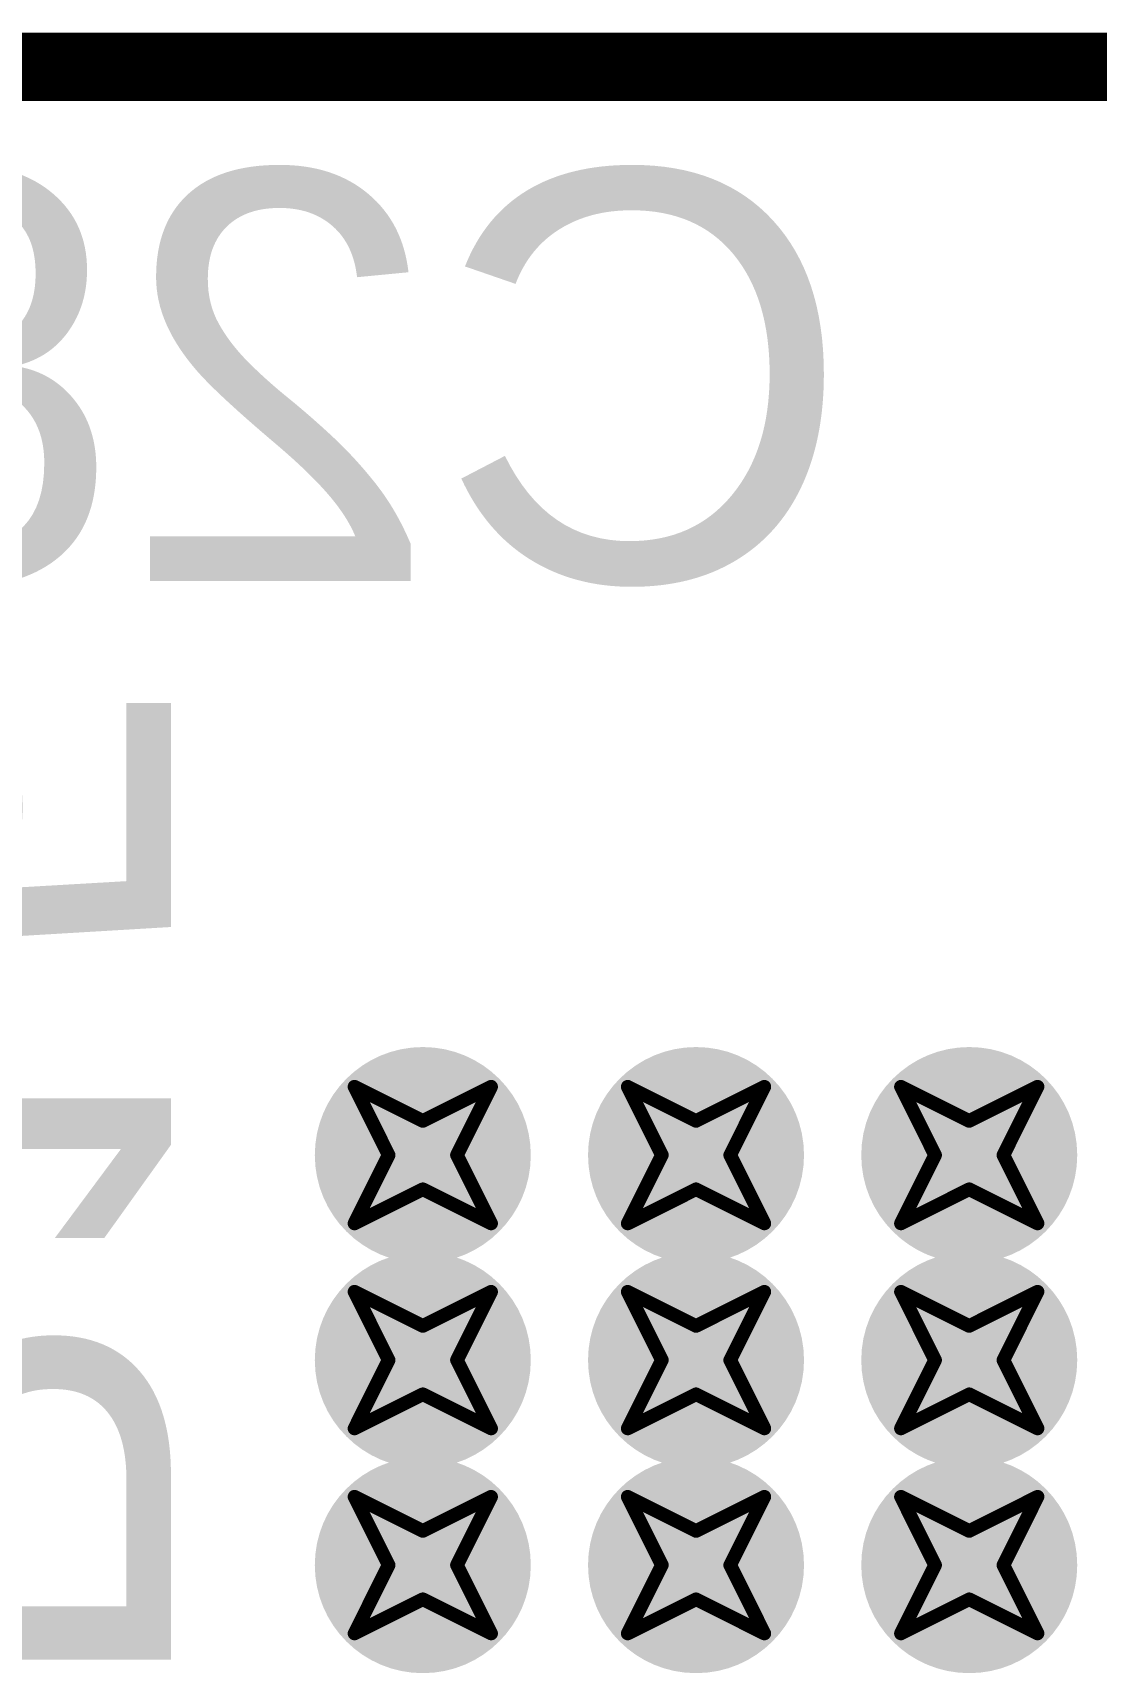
# Model space of a CAD drawing. Header units: inches. Extents: x -11 to 1110, y -7 to 455.
# Drawn here: x 620.95 to 624.91, y 15.65 to 21.75 of the extents above; entities that cross this region are included whole.
import ezdxf

# ---------------------------------------------------------------- set-up
doc = ezdxf.new("R2010")
doc.units = ezdxf.units.IN
for name, color, linetype in [('Bottom Layer', 5, 'Continuous'), ('Bottom Overlay', 54, 'Continuous'), ('Bottom Solder', 6, 'Continuous'), ('Drill Drawing', 1, 'Continuous'), ('Top Layer', 1, 'Continuous'), ('Top Solder', 216, 'Continuous'), ('Via Holes', 16, 'Continuous')]:
    doc.layers.add(name, color=color, linetype=linetype)
doc.styles.add('Arial', font='', dxfattribs={"height": 0.2})
doc.styles.get('Arial').set_extended_font_data('Arial')

# ---------------------------------------------------------------- blocks, each defined once
blk = doc.blocks.new('BCIH1367_2R2M_B_234')
at = {"layer": 'Bottom Overlay'}
blk.add_lwpolyline([(-6.7, -6.3, 0.254, 0.254, 0), (6.7, -6.3, 0.254, 0.254, 0)], format="xyseb", dxfattribs=at)

msp = doc.modelspace()

# ---------------------------------------------------------------- hatches: boundary and pattern name
at = {"layer": 'Bottom Layer'}
h = msp.add_hatch(color=5, dxfattribs=at)
edge = h.paths.add_edge_path()
edge.add_arc((622.4016, 17.5768), 0.3, 0, 360)
h = msp.add_hatch(color=5, dxfattribs=at)
edge = h.paths.add_edge_path()
edge.add_arc((623.4176, 17.5768), 0.3, 0, 360)
h = msp.add_hatch(color=5, dxfattribs=at)
edge = h.paths.add_edge_path()
edge.add_arc((624.4336, 17.5768), 0.3, 0, 360)
h = msp.add_hatch(color=5, dxfattribs=at)
edge = h.paths.add_edge_path()
edge.add_arc((622.4016, 16.8148), 0.3, 0, 360)
h = msp.add_hatch(color=5, dxfattribs=at)
edge = h.paths.add_edge_path()
edge.add_arc((623.4176, 16.8148), 0.3, 0, 360)
h = msp.add_hatch(color=5, dxfattribs=at)
edge = h.paths.add_edge_path()
edge.add_arc((624.4336, 16.8148), 0.3, 0, 360)
h = msp.add_hatch(color=5, dxfattribs=at)
edge = h.paths.add_edge_path()
edge.add_arc((622.4016, 16.0528), 0.3, 0, 360)
h = msp.add_hatch(color=5, dxfattribs=at)
edge = h.paths.add_edge_path()
edge.add_arc((623.4176, 16.0528), 0.3, 0, 360)
h = msp.add_hatch(color=5, dxfattribs=at)
edge = h.paths.add_edge_path()
edge.add_arc((624.4336, 16.0528), 0.3, 0, 360)
at = {"layer": 'Bottom Solder'}
h = msp.add_hatch(color=6, dxfattribs=at)
edge = h.paths.add_edge_path()
edge.add_arc((622.4016, 17.5768), 0.4016, 0, 360)
h = msp.add_hatch(color=6, dxfattribs=at)
edge = h.paths.add_edge_path()
edge.add_arc((623.4176, 17.5768), 0.4016, 0, 360)
h = msp.add_hatch(color=6, dxfattribs=at)
edge = h.paths.add_edge_path()
edge.add_arc((624.4336, 17.5768), 0.4016, 0, 360)
h = msp.add_hatch(color=6, dxfattribs=at)
edge = h.paths.add_edge_path()
edge.add_arc((622.4016, 16.8148), 0.4016, 0, 360)
h = msp.add_hatch(color=6, dxfattribs=at)
edge = h.paths.add_edge_path()
edge.add_arc((623.4176, 16.8148), 0.4016, 0, 360)
h = msp.add_hatch(color=6, dxfattribs=at)
edge = h.paths.add_edge_path()
edge.add_arc((624.4336, 16.8148), 0.4016, 0, 360)
h = msp.add_hatch(color=6, dxfattribs=at)
edge = h.paths.add_edge_path()
edge.add_arc((622.4016, 16.0528), 0.4016, 0, 360)
h = msp.add_hatch(color=6, dxfattribs=at)
edge = h.paths.add_edge_path()
edge.add_arc((623.4176, 16.0528), 0.4016, 0, 360)
h = msp.add_hatch(color=6, dxfattribs=at)
edge = h.paths.add_edge_path()
edge.add_arc((624.4336, 16.0528), 0.4016, 0, 360)
at = {"layer": 'Top Layer'}
h = msp.add_hatch(color=1, dxfattribs=at)
edge = h.paths.add_edge_path()
edge.add_arc((622.4016, 17.5768), 0.3, 0, 360)
h = msp.add_hatch(color=1, dxfattribs=at)
edge = h.paths.add_edge_path()
edge.add_arc((623.4176, 17.5768), 0.3, 0, 360)
h = msp.add_hatch(color=1, dxfattribs=at)
edge = h.paths.add_edge_path()
edge.add_arc((624.4336, 17.5768), 0.3, 0, 360)
h = msp.add_hatch(color=1, dxfattribs=at)
edge = h.paths.add_edge_path()
edge.add_arc((622.4016, 16.8148), 0.3, 0, 360)
h = msp.add_hatch(color=1, dxfattribs=at)
edge = h.paths.add_edge_path()
edge.add_arc((623.4176, 16.8148), 0.3, 0, 360)
h = msp.add_hatch(color=1, dxfattribs=at)
edge = h.paths.add_edge_path()
edge.add_arc((624.4336, 16.8148), 0.3, 0, 360)
h = msp.add_hatch(color=1, dxfattribs=at)
edge = h.paths.add_edge_path()
edge.add_arc((622.4016, 16.0528), 0.3, 0, 360)
h = msp.add_hatch(color=1, dxfattribs=at)
edge = h.paths.add_edge_path()
edge.add_arc((623.4176, 16.0528), 0.3, 0, 360)
h = msp.add_hatch(color=1, dxfattribs=at)
edge = h.paths.add_edge_path()
edge.add_arc((624.4336, 16.0528), 0.3, 0, 360)
at = {"layer": 'Top Solder'}
h = msp.add_hatch(color=216, dxfattribs=at)
edge = h.paths.add_edge_path()
edge.add_arc((622.4016, 17.5768), 0.4016, 0, 360)
h = msp.add_hatch(color=216, dxfattribs=at)
edge = h.paths.add_edge_path()
edge.add_arc((623.4176, 17.5768), 0.4016, 0, 360)
h = msp.add_hatch(color=216, dxfattribs=at)
edge = h.paths.add_edge_path()
edge.add_arc((624.4336, 17.5768), 0.4016, 0, 360)
h = msp.add_hatch(color=216, dxfattribs=at)
edge = h.paths.add_edge_path()
edge.add_arc((622.4016, 16.8148), 0.4016, 0, 360)
h = msp.add_hatch(color=216, dxfattribs=at)
edge = h.paths.add_edge_path()
edge.add_arc((623.4176, 16.8148), 0.4016, 0, 360)
h = msp.add_hatch(color=216, dxfattribs=at)
edge = h.paths.add_edge_path()
edge.add_arc((624.4336, 16.8148), 0.4016, 0, 360)
h = msp.add_hatch(color=216, dxfattribs=at)
edge = h.paths.add_edge_path()
edge.add_arc((622.4016, 16.0528), 0.4016, 0, 360)
h = msp.add_hatch(color=216, dxfattribs=at)
edge = h.paths.add_edge_path()
edge.add_arc((623.4176, 16.0528), 0.4016, 0, 360)
h = msp.add_hatch(color=216, dxfattribs=at)
edge = h.paths.add_edge_path()
edge.add_arc((624.4336, 16.0528), 0.4016, 0, 360)
at = {"layer": 'Via Holes'}
h = msp.add_hatch(color=7, dxfattribs=at)
edge = h.paths.add_edge_path()
edge.add_arc((622.4016, 17.5768), 0.15, 0, 360)
h = msp.add_hatch(color=7, dxfattribs=at)
edge = h.paths.add_edge_path()
edge.add_arc((623.4176, 17.5768), 0.15, 0, 360)
h = msp.add_hatch(color=7, dxfattribs=at)
edge = h.paths.add_edge_path()
edge.add_arc((624.4336, 17.5768), 0.15, 0, 360)
h = msp.add_hatch(color=7, dxfattribs=at)
edge = h.paths.add_edge_path()
edge.add_arc((622.4016, 16.8148), 0.15, 0, 360)
h = msp.add_hatch(color=7, dxfattribs=at)
edge = h.paths.add_edge_path()
edge.add_arc((623.4176, 16.8148), 0.15, 0, 360)
h = msp.add_hatch(color=7, dxfattribs=at)
edge = h.paths.add_edge_path()
edge.add_arc((624.4336, 16.8148), 0.15, 0, 360)
h = msp.add_hatch(color=7, dxfattribs=at)
edge = h.paths.add_edge_path()
edge.add_arc((622.4016, 16.0528), 0.15, 0, 360)
h = msp.add_hatch(color=7, dxfattribs=at)
edge = h.paths.add_edge_path()
edge.add_arc((623.4176, 16.0528), 0.15, 0, 360)
h = msp.add_hatch(color=7, dxfattribs=at)
edge = h.paths.add_edge_path()
edge.add_arc((624.4336, 16.0528), 0.15, 0, 360)

# ---------------------------------------------------------------- linework, layer by layer
at = {"layer": 'Drill Drawing'}
for points in [[(622.1476, 17.8308, 0.0508, 0.0508, 0), (622.4016, 17.7038, 0.0508, 0.0508, 0)], [(622.1476, 17.8308, 0.0508, 0.0508, 0), (622.2746, 17.5768, 0.0508, 0.0508, 0)], [(622.4016, 17.7038, 0.0508, 0.0508, 0), (622.6556, 17.8308, 0.0508, 0.0508, 0)], [(622.5286, 17.5768, 0.0508, 0.0508, 0), (622.6556, 17.8308, 0.0508, 0.0508, 0)], [(623.1636, 17.8308, 0.0508, 0.0508, 0), (623.4176, 17.7038, 0.0508, 0.0508, 0)], [(623.1636, 17.8308, 0.0508, 0.0508, 0), (623.2906, 17.5768, 0.0508, 0.0508, 0)], [(623.4176, 17.7038, 0.0508, 0.0508, 0), (623.6716, 17.8308, 0.0508, 0.0508, 0)], [(623.5446, 17.5768, 0.0508, 0.0508, 0), (623.6716, 17.8308, 0.0508, 0.0508, 0)], [(624.1796, 17.8308, 0.0508, 0.0508, 0), (624.4336, 17.7038, 0.0508, 0.0508, 0)], [(624.1796, 17.8308, 0.0508, 0.0508, 0), (624.3066, 17.5768, 0.0508, 0.0508, 0)], [(624.4336, 17.7038, 0.0508, 0.0508, 0), (624.6876, 17.8308, 0.0508, 0.0508, 0)], [(624.5606, 17.5768, 0.0508, 0.0508, 0), (624.6876, 17.8308, 0.0508, 0.0508, 0)], [(622.1476, 17.3228, 0.0508, 0.0508, 0), (622.2746, 17.5768, 0.0508, 0.0508, 0)], [(622.5286, 17.5768, 0.0508, 0.0508, 0), (622.6556, 17.3228, 0.0508, 0.0508, 0)], [(623.1636, 17.3228, 0.0508, 0.0508, 0), (623.2906, 17.5768, 0.0508, 0.0508, 0)], [(623.5446, 17.5768, 0.0508, 0.0508, 0), (623.6716, 17.3228, 0.0508, 0.0508, 0)], [(624.1796, 17.3228, 0.0508, 0.0508, 0), (624.3066, 17.5768, 0.0508, 0.0508, 0)], [(624.5606, 17.5768, 0.0508, 0.0508, 0), (624.6876, 17.3228, 0.0508, 0.0508, 0)], [(622.1476, 17.3228, 0.0508, 0.0508, 0), (622.4016, 17.4498, 0.0508, 0.0508, 0)], [(622.4016, 17.4498, 0.0508, 0.0508, 0), (622.6556, 17.3228, 0.0508, 0.0508, 0)], [(623.1636, 17.3228, 0.0508, 0.0508, 0), (623.4176, 17.4498, 0.0508, 0.0508, 0)], [(623.4176, 17.4498, 0.0508, 0.0508, 0), (623.6716, 17.3228, 0.0508, 0.0508, 0)], [(624.1796, 17.3228, 0.0508, 0.0508, 0), (624.4336, 17.4498, 0.0508, 0.0508, 0)], [(624.4336, 17.4498, 0.0508, 0.0508, 0), (624.6876, 17.3228, 0.0508, 0.0508, 0)], [(622.1476, 17.0688, 0.0508, 0.0508, 0), (622.4016, 16.9418, 0.0508, 0.0508, 0)], [(622.1476, 17.0688, 0.0508, 0.0508, 0), (622.2746, 16.8148, 0.0508, 0.0508, 0)], [(622.4016, 16.9418, 0.0508, 0.0508, 0), (622.6556, 17.0688, 0.0508, 0.0508, 0)], [(622.5286, 16.8148, 0.0508, 0.0508, 0), (622.6556, 17.0688, 0.0508, 0.0508, 0)], [(623.1636, 17.0688, 0.0508, 0.0508, 0), (623.4176, 16.9418, 0.0508, 0.0508, 0)], [(623.1636, 17.0688, 0.0508, 0.0508, 0), (623.2906, 16.8148, 0.0508, 0.0508, 0)], [(623.4176, 16.9418, 0.0508, 0.0508, 0), (623.6716, 17.0688, 0.0508, 0.0508, 0)], [(623.5446, 16.8148, 0.0508, 0.0508, 0), (623.6716, 17.0688, 0.0508, 0.0508, 0)], [(624.1796, 17.0688, 0.0508, 0.0508, 0), (624.4336, 16.9418, 0.0508, 0.0508, 0)], [(624.1796, 17.0688, 0.0508, 0.0508, 0), (624.3066, 16.8148, 0.0508, 0.0508, 0)], [(624.4336, 16.9418, 0.0508, 0.0508, 0), (624.6876, 17.0688, 0.0508, 0.0508, 0)], [(624.5606, 16.8148, 0.0508, 0.0508, 0), (624.6876, 17.0688, 0.0508, 0.0508, 0)], [(622.1476, 16.5608, 0.0508, 0.0508, 0), (622.2746, 16.8148, 0.0508, 0.0508, 0)], [(622.5286, 16.8148, 0.0508, 0.0508, 0), (622.6556, 16.5608, 0.0508, 0.0508, 0)], [(623.1636, 16.5608, 0.0508, 0.0508, 0), (623.2906, 16.8148, 0.0508, 0.0508, 0)], [(623.5446, 16.8148, 0.0508, 0.0508, 0), (623.6716, 16.5608, 0.0508, 0.0508, 0)], [(624.1796, 16.5608, 0.0508, 0.0508, 0), (624.3066, 16.8148, 0.0508, 0.0508, 0)], [(624.5606, 16.8148, 0.0508, 0.0508, 0), (624.6876, 16.5608, 0.0508, 0.0508, 0)], [(622.1476, 16.5608, 0.0508, 0.0508, 0), (622.4016, 16.6878, 0.0508, 0.0508, 0)], [(622.4016, 16.6878, 0.0508, 0.0508, 0), (622.6556, 16.5608, 0.0508, 0.0508, 0)], [(623.1636, 16.5608, 0.0508, 0.0508, 0), (623.4176, 16.6878, 0.0508, 0.0508, 0)], [(623.4176, 16.6878, 0.0508, 0.0508, 0), (623.6716, 16.5608, 0.0508, 0.0508, 0)], [(624.1796, 16.5608, 0.0508, 0.0508, 0), (624.4336, 16.6878, 0.0508, 0.0508, 0)], [(624.4336, 16.6878, 0.0508, 0.0508, 0), (624.6876, 16.5608, 0.0508, 0.0508, 0)], [(622.1476, 16.3068, 0.0508, 0.0508, 0), (622.4016, 16.1798, 0.0508, 0.0508, 0)], [(622.1476, 16.3068, 0.0508, 0.0508, 0), (622.2746, 16.0528, 0.0508, 0.0508, 0)], [(622.4016, 16.1798, 0.0508, 0.0508, 0), (622.6556, 16.3068, 0.0508, 0.0508, 0)], [(622.5286, 16.0528, 0.0508, 0.0508, 0), (622.6556, 16.3068, 0.0508, 0.0508, 0)], [(623.1636, 16.3068, 0.0508, 0.0508, 0), (623.4176, 16.1798, 0.0508, 0.0508, 0)], [(623.1636, 16.3068, 0.0508, 0.0508, 0), (623.2906, 16.0528, 0.0508, 0.0508, 0)], [(623.4176, 16.1798, 0.0508, 0.0508, 0), (623.6716, 16.3068, 0.0508, 0.0508, 0)], [(623.5446, 16.0528, 0.0508, 0.0508, 0), (623.6716, 16.3068, 0.0508, 0.0508, 0)], [(624.1796, 16.3068, 0.0508, 0.0508, 0), (624.4336, 16.1798, 0.0508, 0.0508, 0)], [(624.1796, 16.3068, 0.0508, 0.0508, 0), (624.3066, 16.0528, 0.0508, 0.0508, 0)], [(624.4336, 16.1798, 0.0508, 0.0508, 0), (624.6876, 16.3068, 0.0508, 0.0508, 0)], [(624.5606, 16.0528, 0.0508, 0.0508, 0), (624.6876, 16.3068, 0.0508, 0.0508, 0)], [(622.1476, 15.7988, 0.0508, 0.0508, 0), (622.2746, 16.0528, 0.0508, 0.0508, 0)], [(622.5286, 16.0528, 0.0508, 0.0508, 0), (622.6556, 15.7988, 0.0508, 0.0508, 0)], [(623.1636, 15.7988, 0.0508, 0.0508, 0), (623.2906, 16.0528, 0.0508, 0.0508, 0)], [(623.5446, 16.0528, 0.0508, 0.0508, 0), (623.6716, 15.7988, 0.0508, 0.0508, 0)], [(624.1796, 15.7988, 0.0508, 0.0508, 0), (624.3066, 16.0528, 0.0508, 0.0508, 0)], [(624.5606, 16.0528, 0.0508, 0.0508, 0), (624.6876, 15.7988, 0.0508, 0.0508, 0)], [(622.1476, 15.7988, 0.0508, 0.0508, 0), (622.4016, 15.9258, 0.0508, 0.0508, 0)], [(622.4016, 15.9258, 0.0508, 0.0508, 0), (622.6556, 15.7988, 0.0508, 0.0508, 0)], [(623.1636, 15.7988, 0.0508, 0.0508, 0), (623.4176, 15.9258, 0.0508, 0.0508, 0)], [(623.4176, 15.9258, 0.0508, 0.0508, 0), (623.6716, 15.7988, 0.0508, 0.0508, 0)], [(624.1796, 15.7988, 0.0508, 0.0508, 0), (624.4336, 15.9258, 0.0508, 0.0508, 0)], [(624.4336, 15.9258, 0.0508, 0.0508, 0), (624.6876, 15.7988, 0.0508, 0.0508, 0)]]:
    msp.add_lwpolyline(points, format="xyseb", dxfattribs=at)
for points in [[(622.1349, 17.8308, 0.0254, 0.0254, 1), (622.1603, 17.8308, 0.0254, 0.0254, 1)], [(622.1349, 17.8308, 0.0254, 0.0254, 1), (622.1603, 17.8308, 0.0254, 0.0254, 1)], [(622.6429, 17.8308, 0.0254, 0.0254, 1), (622.6683, 17.8308, 0.0254, 0.0254, 1)], [(622.6429, 17.8308, 0.0254, 0.0254, 1), (622.6683, 17.8308, 0.0254, 0.0254, 1)], [(623.1509, 17.8308, 0.0254, 0.0254, 1), (623.1763, 17.8308, 0.0254, 0.0254, 1)], [(623.1509, 17.8308, 0.0254, 0.0254, 1), (623.1763, 17.8308, 0.0254, 0.0254, 1)], [(623.6589, 17.8308, 0.0254, 0.0254, 1), (623.6843, 17.8308, 0.0254, 0.0254, 1)], [(623.6589, 17.8308, 0.0254, 0.0254, 1), (623.6843, 17.8308, 0.0254, 0.0254, 1)], [(624.1669, 17.8308, 0.0254, 0.0254, 1), (624.1923, 17.8308, 0.0254, 0.0254, 1)], [(624.1669, 17.8308, 0.0254, 0.0254, 1), (624.1923, 17.8308, 0.0254, 0.0254, 1)], [(624.6749, 17.8308, 0.0254, 0.0254, 1), (624.7003, 17.8308, 0.0254, 0.0254, 1)], [(624.6749, 17.8308, 0.0254, 0.0254, 1), (624.7003, 17.8308, 0.0254, 0.0254, 1)], [(622.3889, 17.7038, 0.0254, 0.0254, 1), (622.4143, 17.7038, 0.0254, 0.0254, 1)], [(622.3889, 17.7038, 0.0254, 0.0254, 1), (622.4143, 17.7038, 0.0254, 0.0254, 1)], [(623.4049, 17.7038, 0.0254, 0.0254, 1), (623.4303, 17.7038, 0.0254, 0.0254, 1)], [(623.4049, 17.7038, 0.0254, 0.0254, 1), (623.4303, 17.7038, 0.0254, 0.0254, 1)], [(624.4209, 17.7038, 0.0254, 0.0254, 1), (624.4463, 17.7038, 0.0254, 0.0254, 1)], [(624.4209, 17.7038, 0.0254, 0.0254, 1), (624.4463, 17.7038, 0.0254, 0.0254, 1)], [(622.2619, 17.5768, 0.0254, 0.0254, 1), (622.2873, 17.5768, 0.0254, 0.0254, 1)], [(622.2619, 17.5768, 0.0254, 0.0254, 1), (622.2873, 17.5768, 0.0254, 0.0254, 1)], [(622.5159, 17.5768, 0.0254, 0.0254, 1), (622.5413, 17.5768, 0.0254, 0.0254, 1)], [(622.5159, 17.5768, 0.0254, 0.0254, 1), (622.5413, 17.5768, 0.0254, 0.0254, 1)], [(623.2779, 17.5768, 0.0254, 0.0254, 1), (623.3033, 17.5768, 0.0254, 0.0254, 1)], [(623.2779, 17.5768, 0.0254, 0.0254, 1), (623.3033, 17.5768, 0.0254, 0.0254, 1)], [(623.5319, 17.5768, 0.0254, 0.0254, 1), (623.5573, 17.5768, 0.0254, 0.0254, 1)], [(623.5319, 17.5768, 0.0254, 0.0254, 1), (623.5573, 17.5768, 0.0254, 0.0254, 1)], [(624.2939, 17.5768, 0.0254, 0.0254, 1), (624.3193, 17.5768, 0.0254, 0.0254, 1)], [(624.2939, 17.5768, 0.0254, 0.0254, 1), (624.3193, 17.5768, 0.0254, 0.0254, 1)], [(624.5479, 17.5768, 0.0254, 0.0254, 1), (624.5733, 17.5768, 0.0254, 0.0254, 1)], [(624.5479, 17.5768, 0.0254, 0.0254, 1), (624.5733, 17.5768, 0.0254, 0.0254, 1)], [(622.3889, 17.4498, 0.0254, 0.0254, 1), (622.4143, 17.4498, 0.0254, 0.0254, 1)], [(622.3889, 17.4498, 0.0254, 0.0254, 1), (622.4143, 17.4498, 0.0254, 0.0254, 1)], [(623.4049, 17.4498, 0.0254, 0.0254, 1), (623.4303, 17.4498, 0.0254, 0.0254, 1)], [(623.4049, 17.4498, 0.0254, 0.0254, 1), (623.4303, 17.4498, 0.0254, 0.0254, 1)], [(624.4209, 17.4498, 0.0254, 0.0254, 1), (624.4463, 17.4498, 0.0254, 0.0254, 1)], [(624.4209, 17.4498, 0.0254, 0.0254, 1), (624.4463, 17.4498, 0.0254, 0.0254, 1)], [(622.1349, 17.3228, 0.0254, 0.0254, 1), (622.1603, 17.3228, 0.0254, 0.0254, 1)], [(622.1349, 17.3228, 0.0254, 0.0254, 1), (622.1603, 17.3228, 0.0254, 0.0254, 1)], [(622.6429, 17.3228, 0.0254, 0.0254, 1), (622.6683, 17.3228, 0.0254, 0.0254, 1)], [(622.6429, 17.3228, 0.0254, 0.0254, 1), (622.6683, 17.3228, 0.0254, 0.0254, 1)], [(623.1509, 17.3228, 0.0254, 0.0254, 1), (623.1763, 17.3228, 0.0254, 0.0254, 1)], [(623.1509, 17.3228, 0.0254, 0.0254, 1), (623.1763, 17.3228, 0.0254, 0.0254, 1)], [(623.6589, 17.3228, 0.0254, 0.0254, 1), (623.6843, 17.3228, 0.0254, 0.0254, 1)], [(623.6589, 17.3228, 0.0254, 0.0254, 1), (623.6843, 17.3228, 0.0254, 0.0254, 1)], [(624.1669, 17.3228, 0.0254, 0.0254, 1), (624.1923, 17.3228, 0.0254, 0.0254, 1)], [(624.1669, 17.3228, 0.0254, 0.0254, 1), (624.1923, 17.3228, 0.0254, 0.0254, 1)], [(624.6749, 17.3228, 0.0254, 0.0254, 1), (624.7003, 17.3228, 0.0254, 0.0254, 1)], [(624.6749, 17.3228, 0.0254, 0.0254, 1), (624.7003, 17.3228, 0.0254, 0.0254, 1)], [(622.1349, 17.0688, 0.0254, 0.0254, 1), (622.1603, 17.0688, 0.0254, 0.0254, 1)], [(622.1349, 17.0688, 0.0254, 0.0254, 1), (622.1603, 17.0688, 0.0254, 0.0254, 1)], [(622.6429, 17.0688, 0.0254, 0.0254, 1), (622.6683, 17.0688, 0.0254, 0.0254, 1)], [(622.6429, 17.0688, 0.0254, 0.0254, 1), (622.6683, 17.0688, 0.0254, 0.0254, 1)], [(623.1509, 17.0688, 0.0254, 0.0254, 1), (623.1763, 17.0688, 0.0254, 0.0254, 1)], [(623.1509, 17.0688, 0.0254, 0.0254, 1), (623.1763, 17.0688, 0.0254, 0.0254, 1)], [(623.6589, 17.0688, 0.0254, 0.0254, 1), (623.6843, 17.0688, 0.0254, 0.0254, 1)], [(623.6589, 17.0688, 0.0254, 0.0254, 1), (623.6843, 17.0688, 0.0254, 0.0254, 1)], [(624.1669, 17.0688, 0.0254, 0.0254, 1), (624.1923, 17.0688, 0.0254, 0.0254, 1)], [(624.1669, 17.0688, 0.0254, 0.0254, 1), (624.1923, 17.0688, 0.0254, 0.0254, 1)], [(624.6749, 17.0688, 0.0254, 0.0254, 1), (624.7003, 17.0688, 0.0254, 0.0254, 1)], [(624.6749, 17.0688, 0.0254, 0.0254, 1), (624.7003, 17.0688, 0.0254, 0.0254, 1)], [(622.3889, 16.9418, 0.0254, 0.0254, 1), (622.4143, 16.9418, 0.0254, 0.0254, 1)], [(622.3889, 16.9418, 0.0254, 0.0254, 1), (622.4143, 16.9418, 0.0254, 0.0254, 1)], [(623.4049, 16.9418, 0.0254, 0.0254, 1), (623.4303, 16.9418, 0.0254, 0.0254, 1)], [(623.4049, 16.9418, 0.0254, 0.0254, 1), (623.4303, 16.9418, 0.0254, 0.0254, 1)], [(624.4209, 16.9418, 0.0254, 0.0254, 1), (624.4463, 16.9418, 0.0254, 0.0254, 1)], [(624.4209, 16.9418, 0.0254, 0.0254, 1), (624.4463, 16.9418, 0.0254, 0.0254, 1)], [(622.2619, 16.8148, 0.0254, 0.0254, 1), (622.2873, 16.8148, 0.0254, 0.0254, 1)], [(622.2619, 16.8148, 0.0254, 0.0254, 1), (622.2873, 16.8148, 0.0254, 0.0254, 1)], [(622.5159, 16.8148, 0.0254, 0.0254, 1), (622.5413, 16.8148, 0.0254, 0.0254, 1)], [(622.5159, 16.8148, 0.0254, 0.0254, 1), (622.5413, 16.8148, 0.0254, 0.0254, 1)], [(623.2779, 16.8148, 0.0254, 0.0254, 1), (623.3033, 16.8148, 0.0254, 0.0254, 1)], [(623.2779, 16.8148, 0.0254, 0.0254, 1), (623.3033, 16.8148, 0.0254, 0.0254, 1)], [(623.5319, 16.8148, 0.0254, 0.0254, 1), (623.5573, 16.8148, 0.0254, 0.0254, 1)], [(623.5319, 16.8148, 0.0254, 0.0254, 1), (623.5573, 16.8148, 0.0254, 0.0254, 1)], [(624.2939, 16.8148, 0.0254, 0.0254, 1), (624.3193, 16.8148, 0.0254, 0.0254, 1)], [(624.2939, 16.8148, 0.0254, 0.0254, 1), (624.3193, 16.8148, 0.0254, 0.0254, 1)], [(624.5479, 16.8148, 0.0254, 0.0254, 1), (624.5733, 16.8148, 0.0254, 0.0254, 1)], [(624.5479, 16.8148, 0.0254, 0.0254, 1), (624.5733, 16.8148, 0.0254, 0.0254, 1)], [(622.3889, 16.6878, 0.0254, 0.0254, 1), (622.4143, 16.6878, 0.0254, 0.0254, 1)], [(622.3889, 16.6878, 0.0254, 0.0254, 1), (622.4143, 16.6878, 0.0254, 0.0254, 1)], [(623.4049, 16.6878, 0.0254, 0.0254, 1), (623.4303, 16.6878, 0.0254, 0.0254, 1)], [(623.4049, 16.6878, 0.0254, 0.0254, 1), (623.4303, 16.6878, 0.0254, 0.0254, 1)], [(624.4209, 16.6878, 0.0254, 0.0254, 1), (624.4463, 16.6878, 0.0254, 0.0254, 1)], [(624.4209, 16.6878, 0.0254, 0.0254, 1), (624.4463, 16.6878, 0.0254, 0.0254, 1)], [(622.1349, 16.5608, 0.0254, 0.0254, 1), (622.1603, 16.5608, 0.0254, 0.0254, 1)], [(622.1349, 16.5608, 0.0254, 0.0254, 1), (622.1603, 16.5608, 0.0254, 0.0254, 1)], [(622.6429, 16.5608, 0.0254, 0.0254, 1), (622.6683, 16.5608, 0.0254, 0.0254, 1)], [(622.6429, 16.5608, 0.0254, 0.0254, 1), (622.6683, 16.5608, 0.0254, 0.0254, 1)], [(623.1509, 16.5608, 0.0254, 0.0254, 1), (623.1763, 16.5608, 0.0254, 0.0254, 1)], [(623.1509, 16.5608, 0.0254, 0.0254, 1), (623.1763, 16.5608, 0.0254, 0.0254, 1)], [(623.6589, 16.5608, 0.0254, 0.0254, 1), (623.6843, 16.5608, 0.0254, 0.0254, 1)], [(623.6589, 16.5608, 0.0254, 0.0254, 1), (623.6843, 16.5608, 0.0254, 0.0254, 1)], [(624.1669, 16.5608, 0.0254, 0.0254, 1), (624.1923, 16.5608, 0.0254, 0.0254, 1)], [(624.1669, 16.5608, 0.0254, 0.0254, 1), (624.1923, 16.5608, 0.0254, 0.0254, 1)], [(624.6749, 16.5608, 0.0254, 0.0254, 1), (624.7003, 16.5608, 0.0254, 0.0254, 1)], [(624.6749, 16.5608, 0.0254, 0.0254, 1), (624.7003, 16.5608, 0.0254, 0.0254, 1)], [(622.1349, 16.3068, 0.0254, 0.0254, 1), (622.1603, 16.3068, 0.0254, 0.0254, 1)], [(622.1349, 16.3068, 0.0254, 0.0254, 1), (622.1603, 16.3068, 0.0254, 0.0254, 1)], [(622.6429, 16.3068, 0.0254, 0.0254, 1), (622.6683, 16.3068, 0.0254, 0.0254, 1)], [(622.6429, 16.3068, 0.0254, 0.0254, 1), (622.6683, 16.3068, 0.0254, 0.0254, 1)], [(623.1509, 16.3068, 0.0254, 0.0254, 1), (623.1763, 16.3068, 0.0254, 0.0254, 1)], [(623.1509, 16.3068, 0.0254, 0.0254, 1), (623.1763, 16.3068, 0.0254, 0.0254, 1)], [(623.6589, 16.3068, 0.0254, 0.0254, 1), (623.6843, 16.3068, 0.0254, 0.0254, 1)], [(623.6589, 16.3068, 0.0254, 0.0254, 1), (623.6843, 16.3068, 0.0254, 0.0254, 1)], [(624.1669, 16.3068, 0.0254, 0.0254, 1), (624.1923, 16.3068, 0.0254, 0.0254, 1)], [(624.1669, 16.3068, 0.0254, 0.0254, 1), (624.1923, 16.3068, 0.0254, 0.0254, 1)], [(624.6749, 16.3068, 0.0254, 0.0254, 1), (624.7003, 16.3068, 0.0254, 0.0254, 1)], [(624.6749, 16.3068, 0.0254, 0.0254, 1), (624.7003, 16.3068, 0.0254, 0.0254, 1)], [(622.3889, 16.1798, 0.0254, 0.0254, 1), (622.4143, 16.1798, 0.0254, 0.0254, 1)], [(622.3889, 16.1798, 0.0254, 0.0254, 1), (622.4143, 16.1798, 0.0254, 0.0254, 1)], [(623.4049, 16.1798, 0.0254, 0.0254, 1), (623.4303, 16.1798, 0.0254, 0.0254, 1)], [(623.4049, 16.1798, 0.0254, 0.0254, 1), (623.4303, 16.1798, 0.0254, 0.0254, 1)], [(624.4209, 16.1798, 0.0254, 0.0254, 1), (624.4463, 16.1798, 0.0254, 0.0254, 1)], [(624.4209, 16.1798, 0.0254, 0.0254, 1), (624.4463, 16.1798, 0.0254, 0.0254, 1)], [(622.2619, 16.0528, 0.0254, 0.0254, 1), (622.2873, 16.0528, 0.0254, 0.0254, 1)], [(622.2619, 16.0528, 0.0254, 0.0254, 1), (622.2873, 16.0528, 0.0254, 0.0254, 1)], [(622.5159, 16.0528, 0.0254, 0.0254, 1), (622.5413, 16.0528, 0.0254, 0.0254, 1)], [(622.5159, 16.0528, 0.0254, 0.0254, 1), (622.5413, 16.0528, 0.0254, 0.0254, 1)], [(623.2779, 16.0528, 0.0254, 0.0254, 1), (623.3033, 16.0528, 0.0254, 0.0254, 1)], [(623.2779, 16.0528, 0.0254, 0.0254, 1), (623.3033, 16.0528, 0.0254, 0.0254, 1)], [(623.5319, 16.0528, 0.0254, 0.0254, 1), (623.5573, 16.0528, 0.0254, 0.0254, 1)], [(623.5319, 16.0528, 0.0254, 0.0254, 1), (623.5573, 16.0528, 0.0254, 0.0254, 1)], [(624.2939, 16.0528, 0.0254, 0.0254, 1), (624.3193, 16.0528, 0.0254, 0.0254, 1)], [(624.2939, 16.0528, 0.0254, 0.0254, 1), (624.3193, 16.0528, 0.0254, 0.0254, 1)], [(624.5479, 16.0528, 0.0254, 0.0254, 1), (624.5733, 16.0528, 0.0254, 0.0254, 1)], [(624.5479, 16.0528, 0.0254, 0.0254, 1), (624.5733, 16.0528, 0.0254, 0.0254, 1)], [(622.3889, 15.9258, 0.0254, 0.0254, 1), (622.4143, 15.9258, 0.0254, 0.0254, 1)], [(622.3889, 15.9258, 0.0254, 0.0254, 1), (622.4143, 15.9258, 0.0254, 0.0254, 1)], [(623.4049, 15.9258, 0.0254, 0.0254, 1), (623.4303, 15.9258, 0.0254, 0.0254, 1)], [(623.4049, 15.9258, 0.0254, 0.0254, 1), (623.4303, 15.9258, 0.0254, 0.0254, 1)], [(624.4209, 15.9258, 0.0254, 0.0254, 1), (624.4463, 15.9258, 0.0254, 0.0254, 1)], [(624.4209, 15.9258, 0.0254, 0.0254, 1), (624.4463, 15.9258, 0.0254, 0.0254, 1)], [(622.1349, 15.7988, 0.0254, 0.0254, 1), (622.1603, 15.7988, 0.0254, 0.0254, 1)], [(622.1349, 15.7988, 0.0254, 0.0254, 1), (622.1603, 15.7988, 0.0254, 0.0254, 1)], [(622.6429, 15.7988, 0.0254, 0.0254, 1), (622.6683, 15.7988, 0.0254, 0.0254, 1)], [(622.6429, 15.7988, 0.0254, 0.0254, 1), (622.6683, 15.7988, 0.0254, 0.0254, 1)], [(623.1509, 15.7988, 0.0254, 0.0254, 1), (623.1763, 15.7988, 0.0254, 0.0254, 1)], [(623.1509, 15.7988, 0.0254, 0.0254, 1), (623.1763, 15.7988, 0.0254, 0.0254, 1)], [(623.6589, 15.7988, 0.0254, 0.0254, 1), (623.6843, 15.7988, 0.0254, 0.0254, 1)], [(623.6589, 15.7988, 0.0254, 0.0254, 1), (623.6843, 15.7988, 0.0254, 0.0254, 1)], [(624.1669, 15.7988, 0.0254, 0.0254, 1), (624.1923, 15.7988, 0.0254, 0.0254, 1)], [(624.1669, 15.7988, 0.0254, 0.0254, 1), (624.1923, 15.7988, 0.0254, 0.0254, 1)], [(624.6749, 15.7988, 0.0254, 0.0254, 1), (624.7003, 15.7988, 0.0254, 0.0254, 1)], [(624.6749, 15.7988, 0.0254, 0.0254, 1), (624.7003, 15.7988, 0.0254, 0.0254, 1)]]:
    msp.add_lwpolyline(points, format="xyseb", close=True, dxfattribs=at)

# ---------------------------------------------------------------- block references
msp.add_blockref('BCIH1367_2R2M_B_234', (621.7812, 27.9212))

# ---------------------------------------------------------------- texts
at = {"layer": 'Bottom Overlay', "style": 'Arial', "text_generation_flag": 2}
msp.add_text('C28', height=1.524, dxfattribs=at).set_placement((624.0011, 19.7106))
msp.add_text('R15', height=1.524, rotation=270, dxfattribs=at).set_placement((619.941, 15.5266))

doc.saveas('drawing.dxf')
